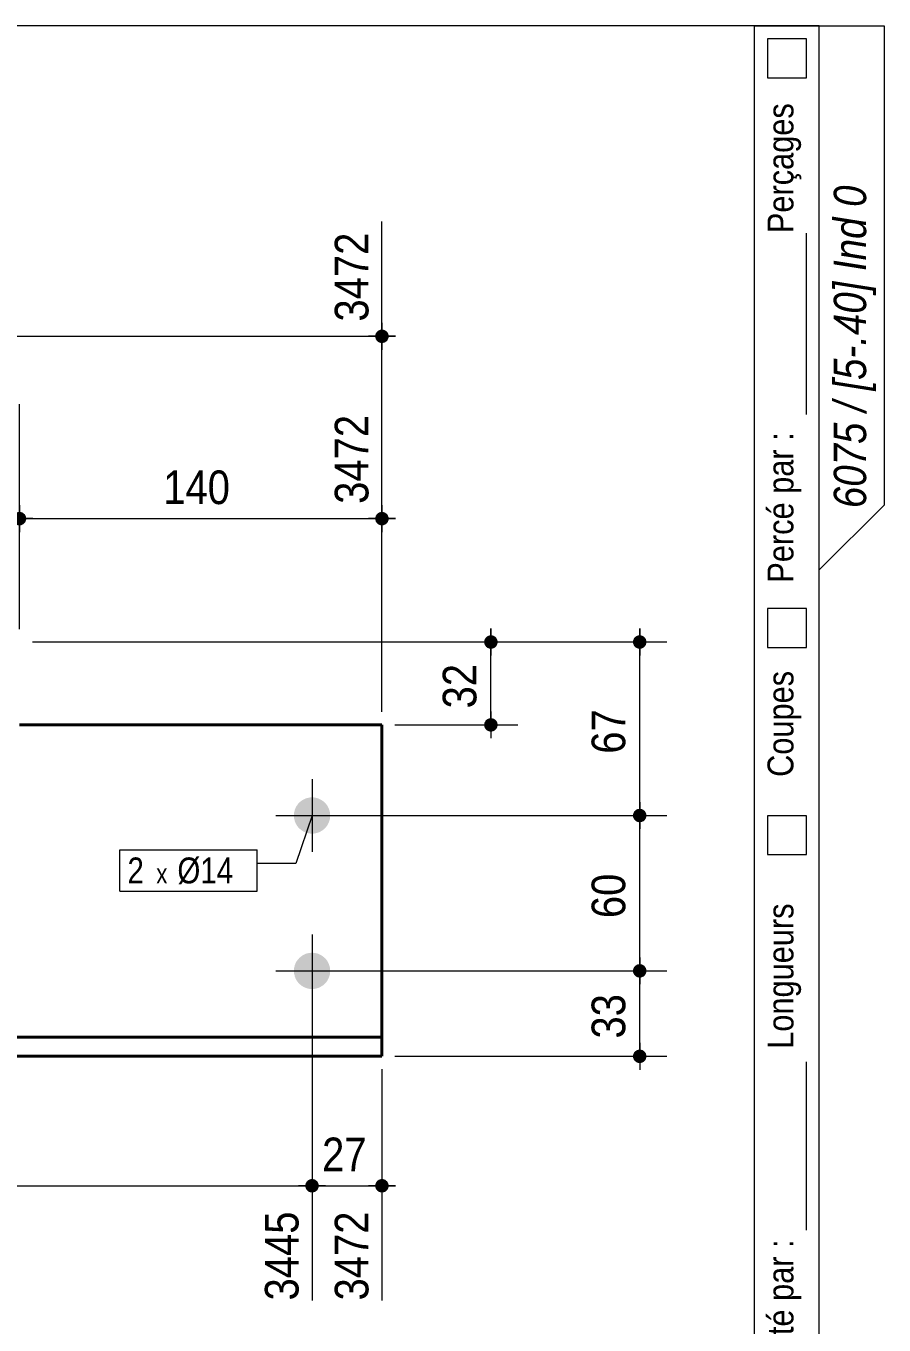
# Model space of a CAD drawing. Header units: millimetres. Extents: x 2 to 287, y 5 to 195.
# Drawn here: x 220.7 to 287, y 94.7 to 195 of the extents above; entities that cross this region are included whole.
import ezdxf

# ---------------------------------------------------------------- set-up
doc = ezdxf.new("R2010")
doc.units = ezdxf.units.MM
for name, color, linetype, lineweight in [('Autre type objet', 1, 'Continuous', 0), ('Boulon', 7, 'Continuous', 0), ('Cotation', 7, 'Continuous', 0), ('Désignation boulon', 3, 'Continuous', 0), ('Feuille dessin', 5, 'Continuous', 0), ('Piece', 2, 'Continuous', 0)]:
    doc.layers.add(name, color=color, linetype=linetype, lineweight=lineweight)
doc.styles.add('ARIAL', font='ARIAL.TTF')
doc.styles.add('ARIAL_ITALIC', font='ARIALI.TTF')
doc.styles.add('COMIC_SANS_MS', font='COMIC.TTF')

# ---------------------------------------------------------------- blocks, each defined once
blk = doc.blocks.new('*A3')
at = {"layer": 'Boulon'}
for points in [[(241.41, 134.05), (241.42, 134.09), (241.42, 134.12), (241.42, 134.15), (241.42, 134.19), (241.43, 134.22), (241.43, 134.26), (241.44, 134.29), (241.45, 134.32), (241.46, 134.36), (241.46, 134.39), (241.47, 134.42), (241.48, 134.46), (241.5, 134.49), (241.51, 134.52), (241.52, 134.55), (241.53, 134.58), (241.55, 134.62), (241.56, 134.65), (241.58, 134.68), (241.6, 134.71), (241.61, 134.74), (241.63, 134.77), (241.65, 134.8), (241.67, 134.82), (241.69, 134.85), (241.71, 134.88), (241.73, 134.91), (241.75, 134.93), (241.78, 134.96), (241.8, 134.98), (241.82, 135.01), (241.85, 135.03), (241.87, 135.05), (241.9, 135.08), (241.93, 135.1), (241.95, 135.12), (241.98, 135.14), (242.01, 135.16), (242.04, 135.18), (242.06, 135.2), (242.09, 135.22), (242.12, 135.24), (242.15, 135.25), (242.18, 135.27), (242.22, 135.28), (242.25, 135.3), (242.28, 135.31), (242.31, 135.32), (242.34, 135.34), (242.37, 135.35), (242.41, 135.36), (242.44, 135.37), (242.47, 135.38), (242.51, 135.38), (242.54, 135.39), (242.57, 135.4), (242.61, 135.4), (242.64, 135.41), (242.68, 135.41), (242.71, 135.41), (242.75, 135.42), (242.78, 135.42), (242.81, 135.42), (242.85, 135.42), (242.88, 135.42), (242.92, 135.41), (242.95, 135.41), (242.99, 135.41), (243.02, 135.4), (243.05, 135.4), (243.09, 135.39), (243.12, 135.38), (243.15, 135.38), (243.19, 135.37), (243.22, 135.36), (243.25, 135.35), (243.29, 135.34), (243.32, 135.32), (243.35, 135.31), (243.38, 135.3), (243.41, 135.28), (243.44, 135.27), (243.47, 135.25), (243.5, 135.24), (243.53, 135.22), (243.56, 135.2), (243.59, 135.18), (243.62, 135.16), (243.65, 135.14), (243.68, 135.12), (243.7, 135.1), (243.73, 135.08), (243.75, 135.05), (243.78, 135.03), (243.8, 135.01), (243.83, 134.98), (243.85, 134.96), (243.87, 134.93), (243.9, 134.91), (243.92, 134.88), (243.94, 134.85), (243.96, 134.82), (243.98, 134.8), (244, 134.77), (244.01, 134.74), (244.03, 134.71), (244.05, 134.68), (244.06, 134.65), (244.08, 134.62), (244.09, 134.58), (244.11, 134.55), (244.12, 134.52), (244.13, 134.49), (244.14, 134.46), (244.15, 134.42), (244.16, 134.39), (244.17, 134.36), (244.18, 134.32), (244.19, 134.29), (244.19, 134.26), (244.2, 134.22), (244.2, 134.19), (244.21, 134.15), (244.21, 134.12), (244.21, 134.09), (244.21, 134.05), (244.21, 134.02), (244.21, 133.98), (244.21, 133.95), (244.21, 133.91), (244.21, 133.88), (244.2, 133.85), (244.2, 133.81), (244.19, 133.78), (244.19, 133.74), (244.18, 133.71), (244.17, 133.68), (244.16, 133.64), (244.15, 133.61), (244.14, 133.58), (244.13, 133.55), (244.12, 133.51), (244.11, 133.48), (244.09, 133.45), (244.08, 133.42), (244.06, 133.39), (244.05, 133.36), (244.03, 133.33), (244.01, 133.3), (244, 133.27), (243.98, 133.24), (243.96, 133.21), (243.94, 133.18), (243.92, 133.16), (243.9, 133.13), (243.87, 133.1), (243.85, 133.08), (243.83, 133.05), (243.8, 133.03), (243.78, 133), (243.75, 132.98), (243.73, 132.96), (243.7, 132.94), (243.68, 132.91), (243.65, 132.89), (243.62, 132.87), (243.59, 132.85), (243.56, 132.83), (243.53, 132.82), (243.5, 132.8), (243.47, 132.78), (243.44, 132.77), (243.41, 132.75), (243.38, 132.74), (243.35, 132.72), (243.32, 132.71), (243.29, 132.7), (243.25, 132.69), (243.22, 132.68), (243.19, 132.67), (243.15, 132.66), (243.12, 132.65), (243.09, 132.64), (243.05, 132.64), (243.02, 132.63), (242.99, 132.63), (242.95, 132.62), (242.92, 132.62), (242.88, 132.62), (242.85, 132.62), (242.81, 132.62), (242.78, 132.62), (242.75, 132.62), (242.71, 132.62), (242.68, 132.62), (242.64, 132.63), (242.61, 132.63), (242.57, 132.64), (242.54, 132.64), (242.51, 132.65), (242.47, 132.66), (242.44, 132.67), (242.41, 132.68), (242.37, 132.69), (242.34, 132.7), (242.31, 132.71), (242.28, 132.72), (242.25, 132.74), (242.22, 132.75), (242.18, 132.77), (242.15, 132.78), (242.12, 132.8), (242.09, 132.82), (242.06, 132.83), (242.04, 132.85), (242.01, 132.87), (241.98, 132.89), (241.95, 132.91), (241.93, 132.94), (241.9, 132.96), (241.87, 132.98), (241.85, 133), (241.82, 133.03), (241.8, 133.05), (241.78, 133.08), (241.75, 133.1), (241.73, 133.13), (241.71, 133.16), (241.69, 133.18), (241.67, 133.21), (241.65, 133.24), (241.63, 133.27), (241.61, 133.3), (241.6, 133.33), (241.58, 133.36), (241.56, 133.39), (241.55, 133.42), (241.53, 133.45), (241.52, 133.48), (241.51, 133.51), (241.5, 133.55), (241.48, 133.58), (241.47, 133.61), (241.46, 133.64), (241.46, 133.68), (241.45, 133.71), (241.44, 133.74), (241.43, 133.78), (241.43, 133.81), (241.42, 133.85), (241.42, 133.88), (241.42, 133.91), (241.42, 133.95), (241.41, 133.98), (241.41, 134.02)], [(241.41, 122.05), (241.42, 122.09), (241.42, 122.12), (241.42, 122.15), (241.42, 122.19), (241.43, 122.22), (241.43, 122.26), (241.44, 122.29), (241.45, 122.32), (241.46, 122.36), (241.46, 122.39), (241.47, 122.42), (241.48, 122.46), (241.5, 122.49), (241.51, 122.52), (241.52, 122.55), (241.53, 122.58), (241.55, 122.62), (241.56, 122.65), (241.58, 122.68), (241.6, 122.71), (241.61, 122.74), (241.63, 122.77), (241.65, 122.8), (241.67, 122.82), (241.69, 122.85), (241.71, 122.88), (241.73, 122.91), (241.75, 122.93), (241.78, 122.96), (241.8, 122.98), (241.82, 123.01), (241.85, 123.03), (241.87, 123.05), (241.9, 123.08), (241.93, 123.1), (241.95, 123.12), (241.98, 123.14), (242.01, 123.16), (242.04, 123.18), (242.06, 123.2), (242.09, 123.22), (242.12, 123.24), (242.15, 123.25), (242.18, 123.27), (242.22, 123.28), (242.25, 123.3), (242.28, 123.31), (242.31, 123.32), (242.34, 123.34), (242.37, 123.35), (242.41, 123.36), (242.44, 123.37), (242.47, 123.38), (242.51, 123.38), (242.54, 123.39), (242.57, 123.4), (242.61, 123.4), (242.64, 123.41), (242.68, 123.41), (242.71, 123.41), (242.75, 123.42), (242.78, 123.42), (242.81, 123.42), (242.85, 123.42), (242.88, 123.42), (242.92, 123.41), (242.95, 123.41), (242.99, 123.41), (243.02, 123.4), (243.05, 123.4), (243.09, 123.39), (243.12, 123.38), (243.15, 123.38), (243.19, 123.37), (243.22, 123.36), (243.25, 123.35), (243.29, 123.34), (243.32, 123.32), (243.35, 123.31), (243.38, 123.3), (243.41, 123.28), (243.44, 123.27), (243.47, 123.25), (243.5, 123.24), (243.53, 123.22), (243.56, 123.2), (243.59, 123.18), (243.62, 123.16), (243.65, 123.14), (243.68, 123.12), (243.7, 123.1), (243.73, 123.08), (243.75, 123.05), (243.78, 123.03), (243.8, 123.01), (243.83, 122.98), (243.85, 122.96), (243.87, 122.93), (243.9, 122.91), (243.92, 122.88), (243.94, 122.85), (243.96, 122.82), (243.98, 122.8), (244, 122.77), (244.01, 122.74), (244.03, 122.71), (244.05, 122.68), (244.06, 122.65), (244.08, 122.62), (244.09, 122.58), (244.11, 122.55), (244.12, 122.52), (244.13, 122.49), (244.14, 122.46), (244.15, 122.42), (244.16, 122.39), (244.17, 122.36), (244.18, 122.32), (244.19, 122.29), (244.19, 122.26), (244.2, 122.22), (244.2, 122.19), (244.21, 122.15), (244.21, 122.12), (244.21, 122.09), (244.21, 122.05), (244.21, 122.02), (244.21, 121.98), (244.21, 121.95), (244.21, 121.91), (244.21, 121.88), (244.2, 121.85), (244.2, 121.81), (244.19, 121.78), (244.19, 121.74), (244.18, 121.71), (244.17, 121.68), (244.16, 121.64), (244.15, 121.61), (244.14, 121.58), (244.13, 121.55), (244.12, 121.51), (244.11, 121.48), (244.09, 121.45), (244.08, 121.42), (244.06, 121.39), (244.05, 121.36), (244.03, 121.33), (244.01, 121.3), (244, 121.27), (243.98, 121.24), (243.96, 121.21), (243.94, 121.18), (243.92, 121.16), (243.9, 121.13), (243.87, 121.1), (243.85, 121.08), (243.83, 121.05), (243.8, 121.03), (243.78, 121), (243.75, 120.98), (243.73, 120.96), (243.7, 120.94), (243.68, 120.91), (243.65, 120.89), (243.62, 120.87), (243.59, 120.85), (243.56, 120.83), (243.53, 120.82), (243.5, 120.8), (243.47, 120.78), (243.44, 120.77), (243.41, 120.75), (243.38, 120.74), (243.35, 120.72), (243.32, 120.71), (243.29, 120.7), (243.25, 120.69), (243.22, 120.68), (243.19, 120.67), (243.15, 120.66), (243.12, 120.65), (243.09, 120.64), (243.05, 120.64), (243.02, 120.63), (242.99, 120.63), (242.95, 120.62), (242.92, 120.62), (242.88, 120.62), (242.85, 120.62), (242.81, 120.62), (242.78, 120.62), (242.75, 120.62), (242.71, 120.62), (242.68, 120.62), (242.64, 120.63), (242.61, 120.63), (242.57, 120.64), (242.54, 120.64), (242.51, 120.65), (242.47, 120.66), (242.44, 120.67), (242.41, 120.68), (242.37, 120.69), (242.34, 120.7), (242.31, 120.71), (242.28, 120.72), (242.25, 120.74), (242.22, 120.75), (242.18, 120.77), (242.15, 120.78), (242.12, 120.8), (242.09, 120.82), (242.06, 120.83), (242.04, 120.85), (242.01, 120.87), (241.98, 120.89), (241.95, 120.91), (241.93, 120.94), (241.9, 120.96), (241.87, 120.98), (241.85, 121), (241.82, 121.03), (241.8, 121.05), (241.78, 121.08), (241.75, 121.1), (241.73, 121.13), (241.71, 121.16), (241.69, 121.18), (241.67, 121.21), (241.65, 121.24), (241.63, 121.27), (241.61, 121.3), (241.6, 121.33), (241.58, 121.36), (241.56, 121.39), (241.55, 121.42), (241.53, 121.45), (241.52, 121.48), (241.51, 121.51), (241.5, 121.55), (241.48, 121.58), (241.47, 121.61), (241.46, 121.64), (241.46, 121.68), (241.45, 121.71), (241.44, 121.74), (241.43, 121.78), (241.43, 121.81), (241.42, 121.85), (241.42, 121.88), (241.42, 121.91), (241.42, 121.95), (241.41, 121.98), (241.41, 122.02)]]:
    blk.add_hatch(color=256, dxfattribs=at).paths.add_polyline_path(points, flags=17)
at = {"layer": 'Boulon', "linetype": 'Continuous', "lineweight": 0}
for p, q in [((242.81, 136.82), (242.81, 131.22)), ((240.01, 134.02), (245.61, 134.02)), ((242.81, 124.82), (242.81, 119.22)), ((240.01, 122.02), (245.61, 122.02))]:
    blk.add_line(p, q, dxfattribs=at)
blk = doc.blocks.new('*A4')
at = {"layer": 'Piece', "color": 2, "linetype": 'Continuous', "lineweight": 40}
for p, q in [((220.214, 141.017109), (248.214, 141.017109)), ((248.214, 141.017109), (248.214, 116.897109)), ((180.214, 116.897109), (248.214, 116.897109)), ((248.214, 116.897109), (248.214, 115.417109)), ((248.214, 115.417109), (180.214, 115.417109))]:
    blk.add_line(p, q, dxfattribs=at)
blk = doc.blocks.new('*A5')
at = {"layer": 'Feuille dessin', "linetype": 'Continuous', "lineweight": 0}
for p, q in [((282, 195), (5, 195)), ((282, 5), (282, 195))]:
    blk.add_line(p, q, dxfattribs=at)
blk = doc.blocks.new('*A6')
at = {"layer": 'Autre type objet', "linetype": 'Continuous', "lineweight": 0}
for p, q in [((277, 42), (277, 195)), ((277, 195), (287, 195)), ((282, 42), (282, 195)), ((287, 195), (287, 158)), ((278, 194), (278, 191)), ((281, 194), (278, 194)), ((281, 191), (281, 194)), ((278, 191), (281, 191)), ((281, 165), (281, 179)), ((287, 158), (282, 153)), ((278, 150), (278, 147)), ((281, 150), (278, 150)), ((281, 147), (281, 150)), ((278, 147), (281, 147)), ((278, 134), (278, 131)), ((281, 134), (278, 134)), ((281, 131), (281, 134)), ((278, 131), (281, 131)), ((281, 102), (281, 115))]:
    blk.add_line(p, q, dxfattribs=at)
at = {"layer": 'Autre type objet', "width": 0.85}
for s, height, style, p in [('Perçages', 2, 'ARIAL', (280, 179)), ('6075 / [5-.40] Ind 0', 2.5, 'ARIAL_ITALIC', (285.619109, 157.760245)), ('Percé par :', 2, 'ARIAL', (280, 152)), ('Coupes', 2, 'ARIAL', (280, 137)), ('Longueurs', 2, 'ARIAL', (280, 116)), ('Débité par :', 2, 'ARIAL', (280, 89))]:
    blk.add_text(s, height=height, rotation=90, dxfattribs=dict(at, style=style)).set_placement(p)
blk = doc.blocks.new('*A12')
at = {"layer": 'Cotation'}
for points in [[(256.61, 146.9), (256.58, 146.9), (256.56, 146.9), (256.53, 146.91), (256.51, 146.91), (256.48, 146.92), (256.46, 146.93), (256.43, 146.94), (256.41, 146.95), (256.39, 146.96), (256.36, 146.97), (256.34, 146.98), (256.32, 147), (256.3, 147.02), (256.28, 147.03), (256.26, 147.05), (256.25, 147.07), (256.23, 147.09), (256.21, 147.11), (256.2, 147.13), (256.19, 147.15), (256.17, 147.17), (256.16, 147.19), (256.15, 147.22), (256.14, 147.24), (256.13, 147.27), (256.13, 147.29), (256.12, 147.32), (256.12, 147.34), (256.11, 147.37), (256.11, 147.39), (256.11, 147.42), (256.11, 147.44), (256.11, 147.47), (256.12, 147.49), (256.12, 147.52), (256.13, 147.54), (256.13, 147.57), (256.14, 147.59), (256.15, 147.62), (256.16, 147.64), (256.17, 147.66), (256.19, 147.68), (256.2, 147.71), (256.21, 147.73), (256.23, 147.75), (256.25, 147.77), (256.26, 147.78), (256.28, 147.8), (256.3, 147.82), (256.32, 147.83), (256.34, 147.85), (256.36, 147.86), (256.39, 147.88), (256.41, 147.89), (256.43, 147.9), (256.46, 147.91), (256.48, 147.91), (256.51, 147.92), (256.53, 147.93), (256.56, 147.93), (256.58, 147.93), (256.61, 147.94), (256.63, 147.94), (256.66, 147.94), (256.68, 147.93), (256.71, 147.93), (256.73, 147.93), (256.76, 147.92), (256.78, 147.91), (256.81, 147.91), (256.83, 147.9), (256.85, 147.89), (256.88, 147.88), (256.9, 147.86), (256.92, 147.85), (256.94, 147.83), (256.96, 147.82), (256.98, 147.8), (257, 147.78), (257.02, 147.77), (257.03, 147.75), (257.05, 147.73), (257.06, 147.71), (257.08, 147.68), (257.09, 147.66), (257.1, 147.64), (257.11, 147.62), (257.12, 147.59), (257.13, 147.57), (257.14, 147.54), (257.14, 147.52), (257.15, 147.49), (257.15, 147.47), (257.15, 147.44), (257.15, 147.42), (257.15, 147.39), (257.15, 147.37), (257.15, 147.34), (257.14, 147.32), (257.14, 147.29), (257.13, 147.27), (257.12, 147.24), (257.11, 147.22), (257.1, 147.19), (257.09, 147.17), (257.08, 147.15), (257.06, 147.13), (257.05, 147.11), (257.03, 147.09), (257.02, 147.07), (257, 147.05), (256.98, 147.03), (256.96, 147.02), (256.94, 147), (256.92, 146.98), (256.9, 146.97), (256.88, 146.96), (256.85, 146.95), (256.83, 146.94), (256.81, 146.93), (256.78, 146.92), (256.76, 146.91), (256.73, 146.91), (256.71, 146.9), (256.68, 146.9), (256.66, 146.9), (256.63, 146.9)], [(256.61, 140.5), (256.58, 140.5), (256.56, 140.5), (256.53, 140.51), (256.51, 140.51), (256.48, 140.52), (256.46, 140.53), (256.43, 140.54), (256.41, 140.55), (256.39, 140.56), (256.36, 140.57), (256.34, 140.58), (256.32, 140.6), (256.3, 140.62), (256.28, 140.63), (256.26, 140.65), (256.25, 140.67), (256.23, 140.69), (256.21, 140.71), (256.2, 140.73), (256.19, 140.75), (256.17, 140.77), (256.16, 140.79), (256.15, 140.82), (256.14, 140.84), (256.13, 140.87), (256.13, 140.89), (256.12, 140.92), (256.12, 140.94), (256.11, 140.97), (256.11, 140.99), (256.11, 141.02), (256.11, 141.04), (256.11, 141.07), (256.12, 141.09), (256.12, 141.12), (256.13, 141.14), (256.13, 141.17), (256.14, 141.19), (256.15, 141.22), (256.16, 141.24), (256.17, 141.26), (256.19, 141.28), (256.2, 141.31), (256.21, 141.33), (256.23, 141.35), (256.25, 141.37), (256.26, 141.38), (256.28, 141.4), (256.3, 141.42), (256.32, 141.43), (256.34, 141.45), (256.36, 141.46), (256.39, 141.48), (256.41, 141.49), (256.43, 141.5), (256.46, 141.51), (256.48, 141.51), (256.51, 141.52), (256.53, 141.53), (256.56, 141.53), (256.58, 141.53), (256.61, 141.54), (256.63, 141.54), (256.66, 141.54), (256.68, 141.53), (256.71, 141.53), (256.73, 141.53), (256.76, 141.52), (256.78, 141.51), (256.81, 141.51), (256.83, 141.5), (256.85, 141.49), (256.88, 141.48), (256.9, 141.46), (256.92, 141.45), (256.94, 141.43), (256.96, 141.42), (256.98, 141.4), (257, 141.38), (257.02, 141.37), (257.03, 141.35), (257.05, 141.33), (257.06, 141.31), (257.08, 141.28), (257.09, 141.26), (257.1, 141.24), (257.11, 141.22), (257.12, 141.19), (257.13, 141.17), (257.14, 141.14), (257.14, 141.12), (257.15, 141.09), (257.15, 141.07), (257.15, 141.04), (257.15, 141.02), (257.15, 140.99), (257.15, 140.97), (257.15, 140.94), (257.14, 140.92), (257.14, 140.89), (257.13, 140.87), (257.12, 140.84), (257.11, 140.82), (257.1, 140.79), (257.09, 140.77), (257.08, 140.75), (257.06, 140.73), (257.05, 140.71), (257.03, 140.69), (257.02, 140.67), (257, 140.65), (256.98, 140.63), (256.96, 140.62), (256.94, 140.6), (256.92, 140.58), (256.9, 140.57), (256.88, 140.56), (256.85, 140.55), (256.83, 140.54), (256.81, 140.53), (256.78, 140.52), (256.76, 140.51), (256.73, 140.51), (256.71, 140.5), (256.68, 140.5), (256.66, 140.5), (256.63, 140.5)]]:
    blk.add_hatch(color=256, dxfattribs=at).paths.add_polyline_path(points, flags=17)
at = {"layer": 'Cotation', "linetype": 'Continuous', "lineweight": 0}
for p, q in [((256.63, 148.46), (256.63, 146.38)), ((256.63, 147.42), (256.63, 148.46)), ((221.21, 147.42), (258.71, 147.42)), ((255.59, 147.42), (257.67, 147.42)), ((256.63, 141.02), (256.63, 147.42)), ((256.63, 142.06), (256.63, 139.98)), ((249.21, 141.02), (258.71, 141.02)), ((255.59, 141.02), (257.67, 141.02)), ((256.63, 141.02), (256.63, 139.98))]:
    blk.add_line(p, q, dxfattribs=at)
at = {"layer": 'Cotation'}
for p in [(256.63, 147.42), (256.63, 141.02)]:
    blk.add_point(p, dxfattribs=at)
at = {"layer": 'Cotation', "style": 'ARIAL', "width": 0.85}
blk.add_text('32', height=2.6, rotation=90.0002, dxfattribs=at).set_placement((255.51, 142.29))
blk = doc.blocks.new('*A16')
at = {"layer": 'Cotation'}
for points in [[(268.1, 121.5), (268.08, 121.5), (268.05, 121.5), (268.02, 121.51), (268, 121.51), (267.98, 121.52), (267.95, 121.53), (267.93, 121.54), (267.9, 121.55), (267.88, 121.56), (267.86, 121.57), (267.84, 121.58), (267.82, 121.6), (267.8, 121.62), (267.78, 121.63), (267.76, 121.65), (267.74, 121.67), (267.72, 121.69), (267.71, 121.71), (267.69, 121.73), (267.68, 121.75), (267.67, 121.77), (267.66, 121.79), (267.65, 121.82), (267.64, 121.84), (267.63, 121.87), (267.62, 121.89), (267.62, 121.92), (267.61, 121.94), (267.61, 121.97), (267.61, 121.99), (267.61, 122.02), (267.61, 122.04), (267.61, 122.07), (267.61, 122.09), (267.62, 122.12), (267.62, 122.14), (267.63, 122.17), (267.64, 122.19), (267.65, 122.22), (267.66, 122.24), (267.67, 122.26), (267.68, 122.28), (267.69, 122.31), (267.71, 122.33), (267.72, 122.35), (267.74, 122.37), (267.76, 122.38), (267.78, 122.4), (267.8, 122.42), (267.82, 122.43), (267.84, 122.45), (267.86, 122.46), (267.88, 122.48), (267.9, 122.49), (267.93, 122.5), (267.95, 122.51), (267.98, 122.51), (268, 122.52), (268.02, 122.53), (268.05, 122.53), (268.08, 122.53), (268.1, 122.54), (268.13, 122.54), (268.15, 122.54), (268.18, 122.53), (268.2, 122.53), (268.23, 122.53), (268.25, 122.52), (268.28, 122.51), (268.3, 122.51), (268.33, 122.5), (268.35, 122.49), (268.37, 122.48), (268.39, 122.46), (268.42, 122.45), (268.44, 122.43), (268.46, 122.42), (268.48, 122.4), (268.49, 122.38), (268.51, 122.37), (268.53, 122.35), (268.54, 122.33), (268.56, 122.31), (268.57, 122.28), (268.58, 122.26), (268.6, 122.24), (268.61, 122.22), (268.62, 122.19), (268.62, 122.17), (268.63, 122.14), (268.64, 122.12), (268.64, 122.09), (268.64, 122.07), (268.65, 122.04), (268.65, 122.02), (268.65, 121.99), (268.64, 121.97), (268.64, 121.94), (268.64, 121.92), (268.63, 121.89), (268.62, 121.87), (268.62, 121.84), (268.61, 121.82), (268.6, 121.79), (268.58, 121.77), (268.57, 121.75), (268.56, 121.73), (268.54, 121.71), (268.53, 121.69), (268.51, 121.67), (268.49, 121.65), (268.48, 121.63), (268.46, 121.62), (268.44, 121.6), (268.42, 121.58), (268.39, 121.57), (268.37, 121.56), (268.35, 121.55), (268.33, 121.54), (268.3, 121.53), (268.28, 121.52), (268.25, 121.51), (268.23, 121.51), (268.2, 121.5), (268.18, 121.5), (268.15, 121.5), (268.13, 121.5)], [(268.1, 114.9), (268.08, 114.9), (268.05, 114.9), (268.02, 114.91), (268, 114.91), (267.98, 114.92), (267.95, 114.93), (267.93, 114.94), (267.9, 114.95), (267.88, 114.96), (267.86, 114.97), (267.84, 114.98), (267.82, 115), (267.8, 115.02), (267.78, 115.03), (267.76, 115.05), (267.74, 115.07), (267.72, 115.09), (267.71, 115.11), (267.69, 115.13), (267.68, 115.15), (267.67, 115.17), (267.66, 115.19), (267.65, 115.22), (267.64, 115.24), (267.63, 115.27), (267.62, 115.29), (267.62, 115.32), (267.61, 115.34), (267.61, 115.37), (267.61, 115.39), (267.61, 115.42), (267.61, 115.44), (267.61, 115.47), (267.61, 115.49), (267.62, 115.52), (267.62, 115.54), (267.63, 115.57), (267.64, 115.59), (267.65, 115.62), (267.66, 115.64), (267.67, 115.66), (267.68, 115.68), (267.69, 115.71), (267.71, 115.73), (267.72, 115.75), (267.74, 115.77), (267.76, 115.78), (267.78, 115.8), (267.8, 115.82), (267.82, 115.83), (267.84, 115.85), (267.86, 115.86), (267.88, 115.88), (267.9, 115.89), (267.93, 115.9), (267.95, 115.91), (267.98, 115.91), (268, 115.92), (268.02, 115.93), (268.05, 115.93), (268.08, 115.93), (268.1, 115.94), (268.13, 115.94), (268.15, 115.94), (268.18, 115.93), (268.2, 115.93), (268.23, 115.93), (268.25, 115.92), (268.28, 115.91), (268.3, 115.91), (268.33, 115.9), (268.35, 115.89), (268.37, 115.88), (268.39, 115.86), (268.42, 115.85), (268.44, 115.83), (268.46, 115.82), (268.48, 115.8), (268.49, 115.78), (268.51, 115.77), (268.53, 115.75), (268.54, 115.73), (268.56, 115.71), (268.57, 115.68), (268.58, 115.66), (268.6, 115.64), (268.61, 115.62), (268.62, 115.59), (268.62, 115.57), (268.63, 115.54), (268.64, 115.52), (268.64, 115.49), (268.64, 115.47), (268.65, 115.44), (268.65, 115.42), (268.65, 115.39), (268.64, 115.37), (268.64, 115.34), (268.64, 115.32), (268.63, 115.29), (268.62, 115.27), (268.62, 115.24), (268.61, 115.22), (268.6, 115.19), (268.58, 115.17), (268.57, 115.15), (268.56, 115.13), (268.54, 115.11), (268.53, 115.09), (268.51, 115.07), (268.49, 115.05), (268.48, 115.03), (268.46, 115.02), (268.44, 115), (268.42, 114.98), (268.39, 114.97), (268.37, 114.96), (268.35, 114.95), (268.33, 114.94), (268.3, 114.93), (268.28, 114.92), (268.25, 114.91), (268.23, 114.91), (268.2, 114.9), (268.18, 114.9), (268.15, 114.9), (268.13, 114.9)]]:
    blk.add_hatch(color=256, dxfattribs=at).paths.add_polyline_path(points, flags=17)
at = {"layer": 'Cotation', "linetype": 'Continuous', "lineweight": 0}
for p, q in [((268.13, 123.06), (268.13, 120.98)), ((268.13, 122.02), (268.13, 123.06)), ((243.81, 122.02), (270.21, 122.02)), ((267.09, 122.02), (269.17, 122.02)), ((268.13, 115.42), (268.13, 122.02)), ((268.13, 116.46), (268.13, 114.38)), ((249.21, 115.42), (270.21, 115.42)), ((267.09, 115.42), (269.17, 115.42)), ((268.13, 115.42), (268.13, 114.38))]:
    blk.add_line(p, q, dxfattribs=at)
at = {"layer": 'Cotation'}
for p in [(268.13, 122.02), (268.13, 115.42)]:
    blk.add_point(p, dxfattribs=at)
at = {"layer": 'Cotation', "style": 'ARIAL', "width": 0.85}
blk.add_text('33', height=2.6, rotation=90.0002, dxfattribs=at).set_placement((267.01, 116.79))
blk = doc.blocks.new('*A17')
at = {"layer": 'Cotation'}
for points in [[(268.1, 133.5), (268.08, 133.5), (268.05, 133.5), (268.02, 133.51), (268, 133.51), (267.98, 133.52), (267.95, 133.53), (267.93, 133.54), (267.9, 133.55), (267.88, 133.56), (267.86, 133.57), (267.84, 133.58), (267.82, 133.6), (267.8, 133.62), (267.78, 133.63), (267.76, 133.65), (267.74, 133.67), (267.72, 133.69), (267.71, 133.71), (267.69, 133.73), (267.68, 133.75), (267.67, 133.77), (267.66, 133.79), (267.65, 133.82), (267.64, 133.84), (267.63, 133.87), (267.62, 133.89), (267.62, 133.92), (267.61, 133.94), (267.61, 133.97), (267.61, 133.99), (267.61, 134.02), (267.61, 134.04), (267.61, 134.07), (267.61, 134.09), (267.62, 134.12), (267.62, 134.14), (267.63, 134.17), (267.64, 134.19), (267.65, 134.22), (267.66, 134.24), (267.67, 134.26), (267.68, 134.28), (267.69, 134.31), (267.71, 134.33), (267.72, 134.35), (267.74, 134.37), (267.76, 134.38), (267.78, 134.4), (267.8, 134.42), (267.82, 134.43), (267.84, 134.45), (267.86, 134.46), (267.88, 134.48), (267.9, 134.49), (267.93, 134.5), (267.95, 134.51), (267.98, 134.51), (268, 134.52), (268.02, 134.53), (268.05, 134.53), (268.08, 134.53), (268.1, 134.54), (268.13, 134.54), (268.15, 134.54), (268.18, 134.53), (268.2, 134.53), (268.23, 134.53), (268.25, 134.52), (268.28, 134.51), (268.3, 134.51), (268.33, 134.5), (268.35, 134.49), (268.37, 134.48), (268.39, 134.46), (268.42, 134.45), (268.44, 134.43), (268.46, 134.42), (268.48, 134.4), (268.49, 134.38), (268.51, 134.37), (268.53, 134.35), (268.54, 134.33), (268.56, 134.31), (268.57, 134.28), (268.58, 134.26), (268.6, 134.24), (268.61, 134.22), (268.62, 134.19), (268.62, 134.17), (268.63, 134.14), (268.64, 134.12), (268.64, 134.09), (268.64, 134.07), (268.65, 134.04), (268.65, 134.02), (268.65, 133.99), (268.64, 133.97), (268.64, 133.94), (268.64, 133.92), (268.63, 133.89), (268.62, 133.87), (268.62, 133.84), (268.61, 133.82), (268.6, 133.79), (268.58, 133.77), (268.57, 133.75), (268.56, 133.73), (268.54, 133.71), (268.53, 133.69), (268.51, 133.67), (268.49, 133.65), (268.48, 133.63), (268.46, 133.62), (268.44, 133.6), (268.42, 133.58), (268.39, 133.57), (268.37, 133.56), (268.35, 133.55), (268.33, 133.54), (268.3, 133.53), (268.28, 133.52), (268.25, 133.51), (268.23, 133.51), (268.2, 133.5), (268.18, 133.5), (268.15, 133.5), (268.13, 133.5)], [(268.1, 121.5), (268.08, 121.5), (268.05, 121.5), (268.02, 121.51), (268, 121.51), (267.98, 121.52), (267.95, 121.53), (267.93, 121.54), (267.9, 121.55), (267.88, 121.56), (267.86, 121.57), (267.84, 121.58), (267.82, 121.6), (267.8, 121.62), (267.78, 121.63), (267.76, 121.65), (267.74, 121.67), (267.72, 121.69), (267.71, 121.71), (267.69, 121.73), (267.68, 121.75), (267.67, 121.77), (267.66, 121.79), (267.65, 121.82), (267.64, 121.84), (267.63, 121.87), (267.62, 121.89), (267.62, 121.92), (267.61, 121.94), (267.61, 121.97), (267.61, 121.99), (267.61, 122.02), (267.61, 122.04), (267.61, 122.07), (267.61, 122.09), (267.62, 122.12), (267.62, 122.14), (267.63, 122.17), (267.64, 122.19), (267.65, 122.22), (267.66, 122.24), (267.67, 122.26), (267.68, 122.28), (267.69, 122.31), (267.71, 122.33), (267.72, 122.35), (267.74, 122.37), (267.76, 122.38), (267.78, 122.4), (267.8, 122.42), (267.82, 122.43), (267.84, 122.45), (267.86, 122.46), (267.88, 122.48), (267.9, 122.49), (267.93, 122.5), (267.95, 122.51), (267.98, 122.51), (268, 122.52), (268.02, 122.53), (268.05, 122.53), (268.08, 122.53), (268.1, 122.54), (268.13, 122.54), (268.15, 122.54), (268.18, 122.53), (268.2, 122.53), (268.23, 122.53), (268.25, 122.52), (268.28, 122.51), (268.3, 122.51), (268.33, 122.5), (268.35, 122.49), (268.37, 122.48), (268.39, 122.46), (268.42, 122.45), (268.44, 122.43), (268.46, 122.42), (268.48, 122.4), (268.49, 122.38), (268.51, 122.37), (268.53, 122.35), (268.54, 122.33), (268.56, 122.31), (268.57, 122.28), (268.58, 122.26), (268.6, 122.24), (268.61, 122.22), (268.62, 122.19), (268.62, 122.17), (268.63, 122.14), (268.64, 122.12), (268.64, 122.09), (268.64, 122.07), (268.65, 122.04), (268.65, 122.02), (268.65, 121.99), (268.64, 121.97), (268.64, 121.94), (268.64, 121.92), (268.63, 121.89), (268.62, 121.87), (268.62, 121.84), (268.61, 121.82), (268.6, 121.79), (268.58, 121.77), (268.57, 121.75), (268.56, 121.73), (268.54, 121.71), (268.53, 121.69), (268.51, 121.67), (268.49, 121.65), (268.48, 121.63), (268.46, 121.62), (268.44, 121.6), (268.42, 121.58), (268.39, 121.57), (268.37, 121.56), (268.35, 121.55), (268.33, 121.54), (268.3, 121.53), (268.28, 121.52), (268.25, 121.51), (268.23, 121.51), (268.2, 121.5), (268.18, 121.5), (268.15, 121.5), (268.13, 121.5)]]:
    blk.add_hatch(color=256, dxfattribs=at).paths.add_polyline_path(points, flags=17)
at = {"layer": 'Cotation', "linetype": 'Continuous', "lineweight": 0}
for p, q in [((268.13, 135.06), (268.13, 132.98)), ((268.13, 134.02), (268.13, 135.06)), ((243.81, 134.02), (270.21, 134.02)), ((267.09, 134.02), (269.17, 134.02)), ((268.13, 122.02), (268.13, 134.02)), ((268.13, 123.06), (268.13, 120.98)), ((243.81, 122.02), (270.21, 122.02)), ((267.09, 122.02), (269.17, 122.02)), ((268.13, 122.02), (268.13, 120.98))]:
    blk.add_line(p, q, dxfattribs=at)
at = {"layer": 'Cotation'}
for p in [(268.13, 134.02), (268.13, 122.02)]:
    blk.add_point(p, dxfattribs=at)
at = {"layer": 'Cotation', "style": 'ARIAL', "width": 0.85}
blk.add_text('60', height=2.6, rotation=90.0002, dxfattribs=at).set_placement((267.01, 126.09))
blk = doc.blocks.new('*A18')
at = {"layer": 'Cotation'}
for points in [[(268.1, 146.9), (268.08, 146.9), (268.05, 146.9), (268.02, 146.91), (268, 146.91), (267.98, 146.92), (267.95, 146.93), (267.93, 146.94), (267.9, 146.95), (267.88, 146.96), (267.86, 146.97), (267.84, 146.98), (267.82, 147), (267.8, 147.02), (267.78, 147.03), (267.76, 147.05), (267.74, 147.07), (267.72, 147.09), (267.71, 147.11), (267.69, 147.13), (267.68, 147.15), (267.67, 147.17), (267.66, 147.19), (267.65, 147.22), (267.64, 147.24), (267.63, 147.27), (267.62, 147.29), (267.62, 147.32), (267.61, 147.34), (267.61, 147.37), (267.61, 147.39), (267.61, 147.42), (267.61, 147.44), (267.61, 147.47), (267.61, 147.49), (267.62, 147.52), (267.62, 147.54), (267.63, 147.57), (267.64, 147.59), (267.65, 147.62), (267.66, 147.64), (267.67, 147.66), (267.68, 147.68), (267.69, 147.71), (267.71, 147.73), (267.72, 147.75), (267.74, 147.77), (267.76, 147.78), (267.78, 147.8), (267.8, 147.82), (267.82, 147.83), (267.84, 147.85), (267.86, 147.86), (267.88, 147.88), (267.9, 147.89), (267.93, 147.9), (267.95, 147.91), (267.98, 147.91), (268, 147.92), (268.02, 147.93), (268.05, 147.93), (268.08, 147.93), (268.1, 147.94), (268.13, 147.94), (268.15, 147.94), (268.18, 147.93), (268.2, 147.93), (268.23, 147.93), (268.25, 147.92), (268.28, 147.91), (268.3, 147.91), (268.33, 147.9), (268.35, 147.89), (268.37, 147.88), (268.39, 147.86), (268.42, 147.85), (268.44, 147.83), (268.46, 147.82), (268.48, 147.8), (268.49, 147.78), (268.51, 147.77), (268.53, 147.75), (268.54, 147.73), (268.56, 147.71), (268.57, 147.68), (268.58, 147.66), (268.6, 147.64), (268.61, 147.62), (268.62, 147.59), (268.62, 147.57), (268.63, 147.54), (268.64, 147.52), (268.64, 147.49), (268.64, 147.47), (268.65, 147.44), (268.65, 147.42), (268.65, 147.39), (268.64, 147.37), (268.64, 147.34), (268.64, 147.32), (268.63, 147.29), (268.62, 147.27), (268.62, 147.24), (268.61, 147.22), (268.6, 147.19), (268.58, 147.17), (268.57, 147.15), (268.56, 147.13), (268.54, 147.11), (268.53, 147.09), (268.51, 147.07), (268.49, 147.05), (268.48, 147.03), (268.46, 147.02), (268.44, 147), (268.42, 146.98), (268.39, 146.97), (268.37, 146.96), (268.35, 146.95), (268.33, 146.94), (268.3, 146.93), (268.28, 146.92), (268.25, 146.91), (268.23, 146.91), (268.2, 146.9), (268.18, 146.9), (268.15, 146.9), (268.13, 146.9)], [(268.1, 133.5), (268.08, 133.5), (268.05, 133.5), (268.02, 133.51), (268, 133.51), (267.98, 133.52), (267.95, 133.53), (267.93, 133.54), (267.9, 133.55), (267.88, 133.56), (267.86, 133.57), (267.84, 133.58), (267.82, 133.6), (267.8, 133.62), (267.78, 133.63), (267.76, 133.65), (267.74, 133.67), (267.72, 133.69), (267.71, 133.71), (267.69, 133.73), (267.68, 133.75), (267.67, 133.77), (267.66, 133.79), (267.65, 133.82), (267.64, 133.84), (267.63, 133.87), (267.62, 133.89), (267.62, 133.92), (267.61, 133.94), (267.61, 133.97), (267.61, 133.99), (267.61, 134.02), (267.61, 134.04), (267.61, 134.07), (267.61, 134.09), (267.62, 134.12), (267.62, 134.14), (267.63, 134.17), (267.64, 134.19), (267.65, 134.22), (267.66, 134.24), (267.67, 134.26), (267.68, 134.28), (267.69, 134.31), (267.71, 134.33), (267.72, 134.35), (267.74, 134.37), (267.76, 134.38), (267.78, 134.4), (267.8, 134.42), (267.82, 134.43), (267.84, 134.45), (267.86, 134.46), (267.88, 134.48), (267.9, 134.49), (267.93, 134.5), (267.95, 134.51), (267.98, 134.51), (268, 134.52), (268.02, 134.53), (268.05, 134.53), (268.08, 134.53), (268.1, 134.54), (268.13, 134.54), (268.15, 134.54), (268.18, 134.53), (268.2, 134.53), (268.23, 134.53), (268.25, 134.52), (268.28, 134.51), (268.3, 134.51), (268.33, 134.5), (268.35, 134.49), (268.37, 134.48), (268.39, 134.46), (268.42, 134.45), (268.44, 134.43), (268.46, 134.42), (268.48, 134.4), (268.49, 134.38), (268.51, 134.37), (268.53, 134.35), (268.54, 134.33), (268.56, 134.31), (268.57, 134.28), (268.58, 134.26), (268.6, 134.24), (268.61, 134.22), (268.62, 134.19), (268.62, 134.17), (268.63, 134.14), (268.64, 134.12), (268.64, 134.09), (268.64, 134.07), (268.65, 134.04), (268.65, 134.02), (268.65, 133.99), (268.64, 133.97), (268.64, 133.94), (268.64, 133.92), (268.63, 133.89), (268.62, 133.87), (268.62, 133.84), (268.61, 133.82), (268.6, 133.79), (268.58, 133.77), (268.57, 133.75), (268.56, 133.73), (268.54, 133.71), (268.53, 133.69), (268.51, 133.67), (268.49, 133.65), (268.48, 133.63), (268.46, 133.62), (268.44, 133.6), (268.42, 133.58), (268.39, 133.57), (268.37, 133.56), (268.35, 133.55), (268.33, 133.54), (268.3, 133.53), (268.28, 133.52), (268.25, 133.51), (268.23, 133.51), (268.2, 133.5), (268.18, 133.5), (268.15, 133.5), (268.13, 133.5)]]:
    blk.add_hatch(color=256, dxfattribs=at).paths.add_polyline_path(points, flags=17)
at = {"layer": 'Cotation', "linetype": 'Continuous', "lineweight": 0}
for p, q in [((268.13, 148.46), (268.13, 146.38)), ((268.13, 147.42), (268.13, 148.46)), ((221.21, 147.42), (270.21, 147.42)), ((267.09, 147.42), (269.17, 147.42)), ((268.13, 134.02), (268.13, 147.42)), ((268.13, 135.06), (268.13, 132.98)), ((243.81, 134.02), (270.21, 134.02)), ((267.09, 134.02), (269.17, 134.02)), ((268.13, 134.02), (268.13, 132.98))]:
    blk.add_line(p, q, dxfattribs=at)
at = {"layer": 'Cotation'}
for p in [(268.13, 147.42), (268.13, 134.02)]:
    blk.add_point(p, dxfattribs=at)
at = {"layer": 'Cotation', "style": 'ARIAL', "width": 0.85}
blk.add_text('67', height=2.6, rotation=90.0002, dxfattribs=at).set_placement((267.01, 138.79))
blk = doc.blocks.new('*A19')
at = {"layer": 'Cotation'}
for points in [[(220.19, 156.43), (220.16, 156.43), (220.14, 156.43), (220.11, 156.44), (220.09, 156.44), (220.06, 156.45), (220.04, 156.46), (220.02, 156.47), (219.99, 156.48), (219.97, 156.49), (219.95, 156.5), (219.93, 156.51), (219.9, 156.53), (219.88, 156.55), (219.86, 156.56), (219.85, 156.58), (219.83, 156.6), (219.81, 156.62), (219.8, 156.64), (219.78, 156.66), (219.77, 156.68), (219.76, 156.7), (219.74, 156.72), (219.73, 156.75), (219.72, 156.77), (219.72, 156.8), (219.71, 156.82), (219.7, 156.85), (219.7, 156.87), (219.7, 156.9), (219.69, 156.92), (219.69, 156.95), (219.69, 156.97), (219.7, 157), (219.7, 157.02), (219.7, 157.05), (219.71, 157.07), (219.72, 157.1), (219.72, 157.12), (219.73, 157.15), (219.74, 157.17), (219.76, 157.19), (219.77, 157.21), (219.78, 157.24), (219.8, 157.26), (219.81, 157.28), (219.83, 157.3), (219.85, 157.31), (219.86, 157.33), (219.88, 157.35), (219.9, 157.36), (219.93, 157.38), (219.95, 157.39), (219.97, 157.41), (219.99, 157.42), (220.02, 157.43), (220.04, 157.44), (220.06, 157.44), (220.09, 157.45), (220.11, 157.46), (220.14, 157.46), (220.16, 157.46), (220.19, 157.47), (220.21, 157.47), (220.24, 157.47), (220.26, 157.46), (220.29, 157.46), (220.32, 157.46), (220.34, 157.45), (220.36, 157.44), (220.39, 157.44), (220.41, 157.43), (220.44, 157.42), (220.46, 157.41), (220.48, 157.39), (220.5, 157.38), (220.52, 157.36), (220.54, 157.35), (220.56, 157.33), (220.58, 157.31), (220.6, 157.3), (220.62, 157.28), (220.63, 157.26), (220.65, 157.24), (220.66, 157.21), (220.67, 157.19), (220.68, 157.17), (220.69, 157.15), (220.7, 157.12), (220.71, 157.1), (220.72, 157.07), (220.72, 157.05), (220.73, 157.02), (220.73, 157), (220.73, 156.97), (220.73, 156.95), (220.73, 156.92), (220.73, 156.9), (220.73, 156.87), (220.72, 156.85), (220.72, 156.82), (220.71, 156.8), (220.7, 156.77), (220.69, 156.75), (220.68, 156.72), (220.67, 156.7), (220.66, 156.68), (220.65, 156.66), (220.63, 156.64), (220.62, 156.62), (220.6, 156.6), (220.58, 156.58), (220.56, 156.56), (220.54, 156.55), (220.52, 156.53), (220.5, 156.51), (220.48, 156.5), (220.46, 156.49), (220.44, 156.48), (220.41, 156.47), (220.39, 156.46), (220.36, 156.45), (220.34, 156.44), (220.32, 156.44), (220.29, 156.43), (220.26, 156.43), (220.24, 156.43), (220.21, 156.43)], [(248.19, 156.43), (248.16, 156.43), (248.14, 156.43), (248.11, 156.44), (248.09, 156.44), (248.06, 156.45), (248.04, 156.46), (248.02, 156.47), (247.99, 156.48), (247.97, 156.49), (247.95, 156.5), (247.93, 156.51), (247.9, 156.53), (247.88, 156.55), (247.86, 156.56), (247.85, 156.58), (247.83, 156.6), (247.81, 156.62), (247.8, 156.64), (247.78, 156.66), (247.77, 156.68), (247.76, 156.7), (247.74, 156.72), (247.73, 156.75), (247.72, 156.77), (247.72, 156.8), (247.71, 156.82), (247.7, 156.85), (247.7, 156.87), (247.7, 156.9), (247.69, 156.92), (247.69, 156.95), (247.69, 156.97), (247.7, 157), (247.7, 157.02), (247.7, 157.05), (247.71, 157.07), (247.72, 157.1), (247.72, 157.12), (247.73, 157.15), (247.74, 157.17), (247.76, 157.19), (247.77, 157.21), (247.78, 157.24), (247.8, 157.26), (247.81, 157.28), (247.83, 157.3), (247.85, 157.31), (247.86, 157.33), (247.88, 157.35), (247.9, 157.36), (247.93, 157.38), (247.95, 157.39), (247.97, 157.41), (247.99, 157.42), (248.02, 157.43), (248.04, 157.44), (248.06, 157.44), (248.09, 157.45), (248.11, 157.46), (248.14, 157.46), (248.16, 157.46), (248.19, 157.47), (248.21, 157.47), (248.24, 157.47), (248.26, 157.46), (248.29, 157.46), (248.32, 157.46), (248.34, 157.45), (248.36, 157.44), (248.39, 157.44), (248.41, 157.43), (248.44, 157.42), (248.46, 157.41), (248.48, 157.39), (248.5, 157.38), (248.52, 157.36), (248.54, 157.35), (248.56, 157.33), (248.58, 157.31), (248.6, 157.3), (248.62, 157.28), (248.63, 157.26), (248.65, 157.24), (248.66, 157.21), (248.67, 157.19), (248.68, 157.17), (248.69, 157.15), (248.7, 157.12), (248.71, 157.1), (248.72, 157.07), (248.72, 157.05), (248.73, 157.02), (248.73, 157), (248.73, 156.97), (248.73, 156.95), (248.73, 156.92), (248.73, 156.9), (248.73, 156.87), (248.72, 156.85), (248.72, 156.82), (248.71, 156.8), (248.7, 156.77), (248.69, 156.75), (248.68, 156.72), (248.67, 156.7), (248.66, 156.68), (248.65, 156.66), (248.63, 156.64), (248.62, 156.62), (248.6, 156.6), (248.58, 156.58), (248.56, 156.56), (248.54, 156.55), (248.52, 156.53), (248.5, 156.51), (248.48, 156.5), (248.46, 156.49), (248.44, 156.48), (248.41, 156.47), (248.39, 156.46), (248.36, 156.45), (248.34, 156.44), (248.32, 156.44), (248.29, 156.43), (248.26, 156.43), (248.24, 156.43), (248.21, 156.43)]]:
    blk.add_hatch(color=256, dxfattribs=at).paths.add_polyline_path(points, flags=17)
at = {"layer": 'Cotation', "linetype": 'Continuous', "lineweight": 0}
for p, q in [((220.21, 148.42), (220.21, 165.8)), ((248.21, 142.02), (248.21, 165.8)), ((220.21, 157.99), (220.21, 155.91)), ((248.21, 157.99), (248.21, 155.91)), ((221.25, 156.95), (219.17, 156.95)), ((220.21, 156.95), (219.17, 156.95)), ((220.21, 156.95), (248.21, 156.95)), ((249.25, 156.95), (247.17, 156.95)), ((248.21, 156.95), (249.25, 156.95))]:
    blk.add_line(p, q, dxfattribs=at)
at = {"layer": 'Cotation'}
for p in [(220.21, 156.95), (248.21, 156.95)]:
    blk.add_point(p, dxfattribs=at)
at = {"layer": 'Cotation', "style": 'ARIAL', "width": 0.85}
for s, p in [('3332', (219.17, 158.09)), ('3472', (247.17, 158.09))]:
    blk.add_text(s, height=2.6, rotation=90.0002, dxfattribs=at).set_placement(p)
blk.add_text('140', height=2.6, dxfattribs=at).set_placement((231.32, 158.07))
blk = doc.blocks.new('*A21')
at = {"layer": 'Cotation'}
blk.add_hatch(color=256, dxfattribs=at).paths.add_polyline_path([(248.19, 170.51), (248.16, 170.51), (248.14, 170.52), (248.11, 170.52), (248.09, 170.53), (248.06, 170.53), (248.04, 170.54), (248.02, 170.55), (247.99, 170.56), (247.97, 170.57), (247.95, 170.59), (247.93, 170.6), (247.9, 170.61), (247.88, 170.63), (247.86, 170.65), (247.85, 170.66), (247.83, 170.68), (247.81, 170.7), (247.8, 170.72), (247.78, 170.74), (247.77, 170.76), (247.76, 170.79), (247.74, 170.81), (247.73, 170.83), (247.72, 170.86), (247.72, 170.88), (247.71, 170.91), (247.7, 170.93), (247.7, 170.96), (247.7, 170.98), (247.69, 171.01), (247.69, 171.03), (247.69, 171.06), (247.7, 171.08), (247.7, 171.11), (247.7, 171.13), (247.71, 171.16), (247.72, 171.18), (247.72, 171.21), (247.73, 171.23), (247.74, 171.25), (247.76, 171.28), (247.77, 171.3), (247.78, 171.32), (247.8, 171.34), (247.81, 171.36), (247.83, 171.38), (247.85, 171.4), (247.86, 171.42), (247.88, 171.43), (247.9, 171.45), (247.93, 171.46), (247.95, 171.48), (247.97, 171.49), (247.99, 171.5), (248.02, 171.51), (248.04, 171.52), (248.06, 171.53), (248.09, 171.54), (248.11, 171.54), (248.14, 171.55), (248.16, 171.55), (248.19, 171.55), (248.21, 171.55), (248.24, 171.55), (248.26, 171.55), (248.29, 171.55), (248.32, 171.54), (248.34, 171.54), (248.36, 171.53), (248.39, 171.52), (248.41, 171.51), (248.44, 171.5), (248.46, 171.49), (248.48, 171.48), (248.5, 171.46), (248.52, 171.45), (248.54, 171.43), (248.56, 171.42), (248.58, 171.4), (248.6, 171.38), (248.62, 171.36), (248.63, 171.34), (248.65, 171.32), (248.66, 171.3), (248.67, 171.28), (248.68, 171.25), (248.69, 171.23), (248.7, 171.21), (248.71, 171.18), (248.72, 171.16), (248.72, 171.13), (248.73, 171.11), (248.73, 171.08), (248.73, 171.06), (248.73, 171.03), (248.73, 171.01), (248.73, 170.98), (248.73, 170.96), (248.72, 170.93), (248.72, 170.91), (248.71, 170.88), (248.7, 170.86), (248.69, 170.83), (248.68, 170.81), (248.67, 170.79), (248.66, 170.76), (248.65, 170.74), (248.63, 170.72), (248.62, 170.7), (248.6, 170.68), (248.58, 170.66), (248.56, 170.65), (248.54, 170.63), (248.52, 170.61), (248.5, 170.6), (248.48, 170.59), (248.46, 170.57), (248.44, 170.56), (248.41, 170.55), (248.39, 170.54), (248.36, 170.53), (248.34, 170.53), (248.32, 170.52), (248.29, 170.52), (248.26, 170.51), (248.24, 170.51), (248.21, 170.51)], flags=17)
at = {"layer": 'Cotation', "linetype": 'Continuous', "lineweight": 0}
for p, q in [((248.21, 142.02), (248.21, 179.89)), ((248.21, 172.07), (248.21, 169.99)), ((35.68, 171.03), (248.21, 171.03)), ((249.25, 171.03), (247.17, 171.03)), ((248.21, 171.03), (249.25, 171.03))]:
    blk.add_line(p, q, dxfattribs=at)
at = {"layer": 'Cotation'}
blk.add_point((248.21, 171.03), dxfattribs=at)
at = {"layer": 'Cotation', "style": 'ARIAL', "width": 0.85}
blk.add_text('3472', height=2.6, rotation=90.0002, dxfattribs=at).set_placement((247.17, 172.17))
blk = doc.blocks.new('*A24')
at = {"layer": 'Cotation'}
blk.add_hatch(color=256, dxfattribs=at).paths.add_polyline_path([(242.79, 104.9), (242.76, 104.9), (242.74, 104.9), (242.71, 104.91), (242.69, 104.91), (242.66, 104.92), (242.64, 104.93), (242.61, 104.94), (242.59, 104.95), (242.57, 104.96), (242.55, 104.97), (242.52, 104.98), (242.5, 105), (242.48, 105.02), (242.46, 105.03), (242.45, 105.05), (242.43, 105.07), (242.41, 105.09), (242.4, 105.11), (242.38, 105.13), (242.37, 105.15), (242.36, 105.17), (242.34, 105.19), (242.33, 105.22), (242.32, 105.24), (242.32, 105.27), (242.31, 105.29), (242.3, 105.32), (242.3, 105.34), (242.3, 105.37), (242.29, 105.39), (242.29, 105.42), (242.29, 105.44), (242.3, 105.47), (242.3, 105.49), (242.3, 105.52), (242.31, 105.54), (242.32, 105.57), (242.32, 105.59), (242.33, 105.62), (242.34, 105.64), (242.36, 105.66), (242.37, 105.68), (242.38, 105.71), (242.4, 105.73), (242.41, 105.75), (242.43, 105.77), (242.45, 105.78), (242.46, 105.8), (242.48, 105.82), (242.5, 105.83), (242.52, 105.85), (242.55, 105.86), (242.57, 105.88), (242.59, 105.89), (242.61, 105.9), (242.64, 105.91), (242.66, 105.91), (242.69, 105.92), (242.71, 105.93), (242.74, 105.93), (242.76, 105.93), (242.79, 105.94), (242.81, 105.94), (242.84, 105.94), (242.86, 105.93), (242.89, 105.93), (242.92, 105.93), (242.94, 105.92), (242.96, 105.91), (242.99, 105.91), (243.01, 105.9), (243.04, 105.89), (243.06, 105.88), (243.08, 105.86), (243.1, 105.85), (243.12, 105.83), (243.14, 105.82), (243.16, 105.8), (243.18, 105.78), (243.2, 105.77), (243.22, 105.75), (243.23, 105.73), (243.25, 105.71), (243.26, 105.68), (243.27, 105.66), (243.28, 105.64), (243.29, 105.62), (243.3, 105.59), (243.31, 105.57), (243.32, 105.54), (243.32, 105.52), (243.33, 105.49), (243.33, 105.47), (243.33, 105.44), (243.33, 105.42), (243.33, 105.39), (243.33, 105.37), (243.33, 105.34), (243.32, 105.32), (243.32, 105.29), (243.31, 105.27), (243.3, 105.24), (243.29, 105.22), (243.28, 105.19), (243.27, 105.17), (243.26, 105.15), (243.25, 105.13), (243.23, 105.11), (243.22, 105.09), (243.2, 105.07), (243.18, 105.05), (243.16, 105.03), (243.14, 105.02), (243.12, 105), (243.1, 104.98), (243.08, 104.97), (243.06, 104.96), (243.04, 104.95), (243.01, 104.94), (242.99, 104.93), (242.96, 104.92), (242.94, 104.91), (242.92, 104.91), (242.89, 104.9), (242.86, 104.9), (242.84, 104.9), (242.81, 104.9)], flags=17)
at = {"layer": 'Cotation', "linetype": 'Continuous', "lineweight": 0}
for p, q in [((242.81, 121.02), (242.81, 96.56)), ((242.81, 106.46), (242.81, 104.38)), ((138.21, 105.42), (242.81, 105.42)), ((243.85, 105.42), (241.77, 105.42)), ((242.81, 105.42), (243.85, 105.42))]:
    blk.add_line(p, q, dxfattribs=at)
at = {"layer": 'Cotation'}
blk.add_point((242.81, 105.42), dxfattribs=at)
at = {"layer": 'Cotation', "style": 'ARIAL', "width": 0.85}
blk.add_text('3445', height=2.6, rotation=90.0002, dxfattribs=at).set_placement((241.77, 96.56))
blk = doc.blocks.new('*A25')
at = {"layer": 'Cotation'}
for points in [[(242.79, 104.9), (242.76, 104.9), (242.74, 104.9), (242.71, 104.91), (242.69, 104.91), (242.66, 104.92), (242.64, 104.93), (242.61, 104.94), (242.59, 104.95), (242.57, 104.96), (242.55, 104.97), (242.52, 104.98), (242.5, 105), (242.48, 105.02), (242.46, 105.03), (242.45, 105.05), (242.43, 105.07), (242.41, 105.09), (242.4, 105.11), (242.38, 105.13), (242.37, 105.15), (242.36, 105.17), (242.34, 105.19), (242.33, 105.22), (242.32, 105.24), (242.32, 105.27), (242.31, 105.29), (242.3, 105.32), (242.3, 105.34), (242.3, 105.37), (242.29, 105.39), (242.29, 105.42), (242.29, 105.44), (242.3, 105.47), (242.3, 105.49), (242.3, 105.52), (242.31, 105.54), (242.32, 105.57), (242.32, 105.59), (242.33, 105.62), (242.34, 105.64), (242.36, 105.66), (242.37, 105.68), (242.38, 105.71), (242.4, 105.73), (242.41, 105.75), (242.43, 105.77), (242.45, 105.78), (242.46, 105.8), (242.48, 105.82), (242.5, 105.83), (242.52, 105.85), (242.55, 105.86), (242.57, 105.88), (242.59, 105.89), (242.61, 105.9), (242.64, 105.91), (242.66, 105.91), (242.69, 105.92), (242.71, 105.93), (242.74, 105.93), (242.76, 105.93), (242.79, 105.94), (242.81, 105.94), (242.84, 105.94), (242.86, 105.93), (242.89, 105.93), (242.92, 105.93), (242.94, 105.92), (242.96, 105.91), (242.99, 105.91), (243.01, 105.9), (243.04, 105.89), (243.06, 105.88), (243.08, 105.86), (243.1, 105.85), (243.12, 105.83), (243.14, 105.82), (243.16, 105.8), (243.18, 105.78), (243.2, 105.77), (243.22, 105.75), (243.23, 105.73), (243.25, 105.71), (243.26, 105.68), (243.27, 105.66), (243.28, 105.64), (243.29, 105.62), (243.3, 105.59), (243.31, 105.57), (243.32, 105.54), (243.32, 105.52), (243.33, 105.49), (243.33, 105.47), (243.33, 105.44), (243.33, 105.42), (243.33, 105.39), (243.33, 105.37), (243.33, 105.34), (243.32, 105.32), (243.32, 105.29), (243.31, 105.27), (243.3, 105.24), (243.29, 105.22), (243.28, 105.19), (243.27, 105.17), (243.26, 105.15), (243.25, 105.13), (243.23, 105.11), (243.22, 105.09), (243.2, 105.07), (243.18, 105.05), (243.16, 105.03), (243.14, 105.02), (243.12, 105), (243.1, 104.98), (243.08, 104.97), (243.06, 104.96), (243.04, 104.95), (243.01, 104.94), (242.99, 104.93), (242.96, 104.92), (242.94, 104.91), (242.92, 104.91), (242.89, 104.9), (242.86, 104.9), (242.84, 104.9), (242.81, 104.9)], [(248.19, 104.9), (248.16, 104.9), (248.14, 104.9), (248.11, 104.91), (248.09, 104.91), (248.06, 104.92), (248.04, 104.93), (248.02, 104.94), (247.99, 104.95), (247.97, 104.96), (247.95, 104.97), (247.93, 104.98), (247.9, 105), (247.88, 105.02), (247.86, 105.03), (247.85, 105.05), (247.83, 105.07), (247.81, 105.09), (247.8, 105.11), (247.78, 105.13), (247.77, 105.15), (247.76, 105.17), (247.74, 105.19), (247.73, 105.22), (247.72, 105.24), (247.72, 105.27), (247.71, 105.29), (247.7, 105.32), (247.7, 105.34), (247.7, 105.37), (247.69, 105.39), (247.69, 105.42), (247.69, 105.44), (247.7, 105.47), (247.7, 105.49), (247.7, 105.52), (247.71, 105.54), (247.72, 105.57), (247.72, 105.59), (247.73, 105.62), (247.74, 105.64), (247.76, 105.66), (247.77, 105.68), (247.78, 105.71), (247.8, 105.73), (247.81, 105.75), (247.83, 105.77), (247.85, 105.78), (247.86, 105.8), (247.88, 105.82), (247.9, 105.83), (247.93, 105.85), (247.95, 105.86), (247.97, 105.88), (247.99, 105.89), (248.02, 105.9), (248.04, 105.91), (248.06, 105.91), (248.09, 105.92), (248.11, 105.93), (248.14, 105.93), (248.16, 105.93), (248.19, 105.94), (248.21, 105.94), (248.24, 105.94), (248.26, 105.93), (248.29, 105.93), (248.32, 105.93), (248.34, 105.92), (248.36, 105.91), (248.39, 105.91), (248.41, 105.9), (248.44, 105.89), (248.46, 105.88), (248.48, 105.86), (248.5, 105.85), (248.52, 105.83), (248.54, 105.82), (248.56, 105.8), (248.58, 105.78), (248.6, 105.77), (248.62, 105.75), (248.63, 105.73), (248.65, 105.71), (248.66, 105.68), (248.67, 105.66), (248.68, 105.64), (248.69, 105.62), (248.7, 105.59), (248.71, 105.57), (248.72, 105.54), (248.72, 105.52), (248.73, 105.49), (248.73, 105.47), (248.73, 105.44), (248.73, 105.42), (248.73, 105.39), (248.73, 105.37), (248.73, 105.34), (248.72, 105.32), (248.72, 105.29), (248.71, 105.27), (248.7, 105.24), (248.69, 105.22), (248.68, 105.19), (248.67, 105.17), (248.66, 105.15), (248.65, 105.13), (248.63, 105.11), (248.62, 105.09), (248.6, 105.07), (248.58, 105.05), (248.56, 105.03), (248.54, 105.02), (248.52, 105), (248.5, 104.98), (248.48, 104.97), (248.46, 104.96), (248.44, 104.95), (248.41, 104.94), (248.39, 104.93), (248.36, 104.92), (248.34, 104.91), (248.32, 104.91), (248.29, 104.9), (248.26, 104.9), (248.24, 104.9), (248.21, 104.9)]]:
    blk.add_hatch(color=256, dxfattribs=at).paths.add_polyline_path(points, flags=17)
at = {"layer": 'Cotation', "linetype": 'Continuous', "lineweight": 0}
for p, q in [((242.81, 121.02), (242.81, 96.56)), ((248.21, 114.42), (248.21, 96.56)), ((242.81, 106.46), (242.81, 104.38)), ((248.21, 106.46), (248.21, 104.38)), ((243.85, 105.42), (241.77, 105.42)), ((242.81, 105.42), (241.77, 105.42)), ((242.81, 105.42), (248.21, 105.42)), ((249.25, 105.42), (247.17, 105.42)), ((248.21, 105.42), (249.25, 105.42))]:
    blk.add_line(p, q, dxfattribs=at)
at = {"layer": 'Cotation'}
for p in [(242.81, 105.42), (248.21, 105.42)]:
    blk.add_point(p, dxfattribs=at)
at = {"layer": 'Cotation', "style": 'ARIAL', "width": 0.85}
blk.add_text('27', height=2.6, dxfattribs=at).set_placement((243.59, 106.54))
blk.add_text('3472', height=2.6, rotation=90.0002, dxfattribs=at).set_placement((247.17, 96.56))
blk = doc.blocks.new('*A28')
at = {"layer": 'Désignation boulon', "linetype": 'Continuous', "lineweight": 0}
for p, q in [((242.813718, 134.017218), (241.571118, 130.307952)), ((227.955493, 131.374618), (238.571118, 131.374618)), ((227.955493, 128.174618), (227.955493, 131.374618)), ((238.571118, 128.174618), (238.571118, 131.374618)), ((241.571118, 130.307952), (238.571118, 130.307952)), ((227.955493, 128.174618), (238.571118, 128.174618))]:
    blk.add_line(p, q, dxfattribs=at)
at = {"layer": 'Désignation boulon', "style": 'COMIC_SANS_MS', "width": 0.85}
for s, height, p in [('2', 2, (228.555493, 128.774618)), ('Ø14', 2, (232.414087, 128.774618)), ('x', 1.5, (230.783423, 128.774618))]:
    blk.add_text(s, height=height, dxfattribs=at).set_placement(p)

msp = doc.modelspace()

# ---------------------------------------------------------------- block references
at = {"lineweight": 0}
for name in ['*A5', '*A6', '*A21', '*A19', '*A12', '*A18', '*A4', '*A3', '*A17', '*A28', '*A24', '*A16', '*A25']:
    msp.add_blockref(name, (0, 0), dxfattribs=at)

doc.saveas('drawing.dxf')
